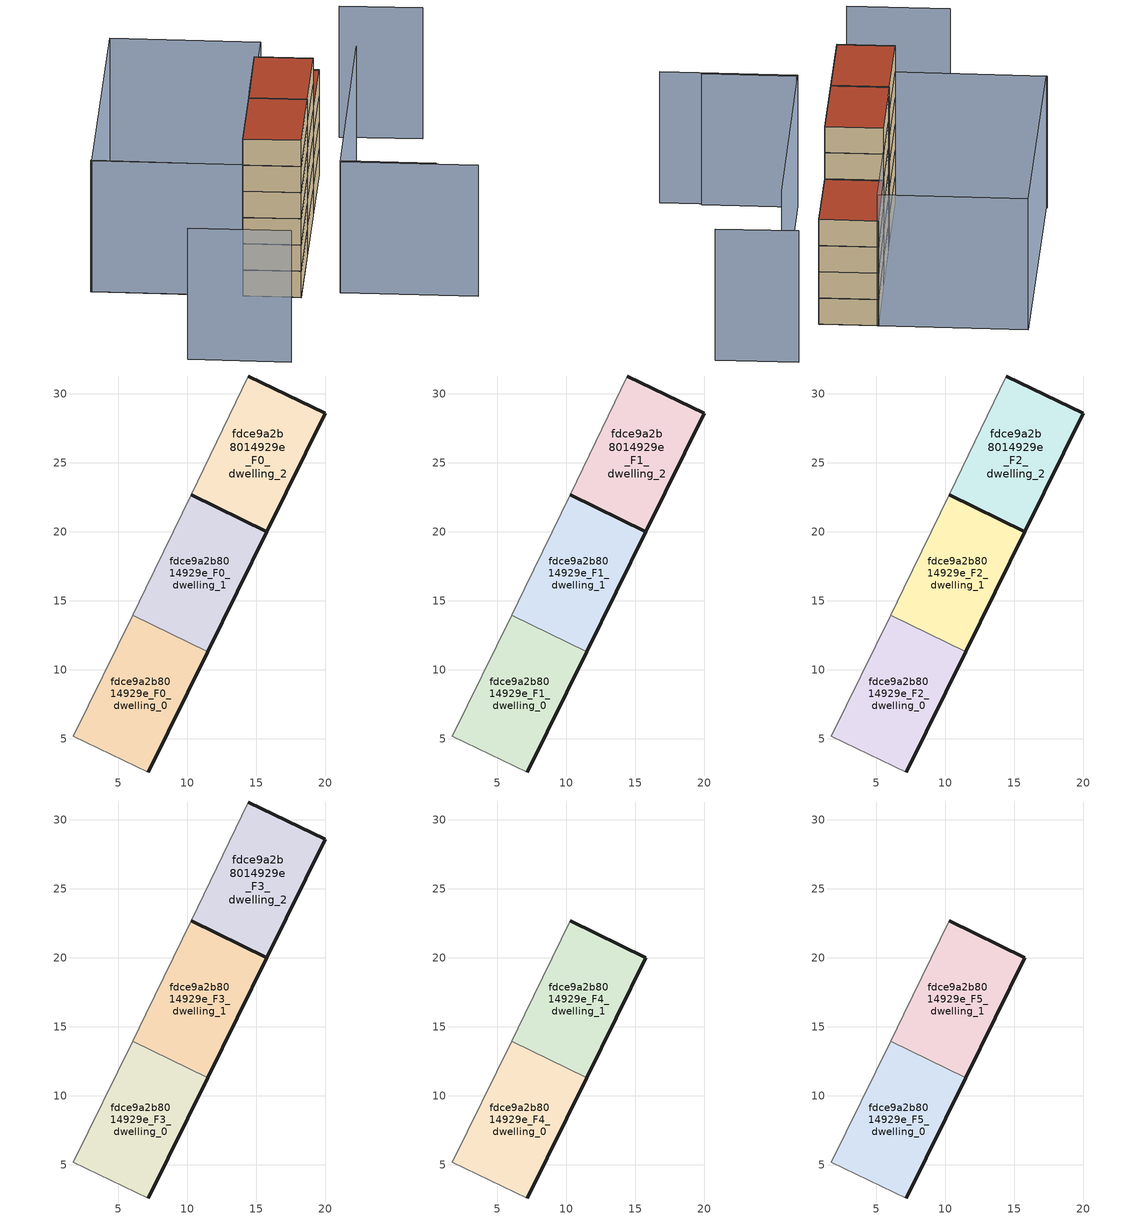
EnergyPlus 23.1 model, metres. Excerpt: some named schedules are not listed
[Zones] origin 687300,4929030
fdce9a2b8014929e_F0_dwelling_0
 floor ground (EU_floor_Construction): 7.17,2.58 11.48,11.31 6.05,13.95 1.73,5.18 z0
 wall outside (EU_wall_Construction): 11.48,11.31 7.17,2.58 z0:3
 wall adiabatic (EU_wall_Construction): 7.17,2.58 1.73,5.18 6.05,13.95 z0:3
 wall to fdce9a2b8014929e_F0_dwelling_1 (EU_wall_Construction): 6.05,13.95 11.48,11.31 z0:3
fdce9a2b8014929e_F0_dwelling_1
 floor ground (EU_floor_Construction): 11.48,11.31 15.78,20 10.28,22.68 7,15.89 6.05,13.95 z0
 wall outside (EU_wall_Construction): 10.28,22.68 15.78,20 11.48,11.31 z0:3
 wall adiabatic (EU_wall_Construction): 6.05,13.95 7,15.89 10.28,22.68 z0:3
fdce9a2b8014929e_F0_dwelling_2
 floor ground (EU_floor_Construction): 15.78,20 20.01,28.58 14.44,31.29 10.28,22.68 z0
 wall outside (EU_wall_Construction): 14.44,31.29 20.01,28.58 15.78,20 10.28,22.68 z0:3
 wall adiabatic (EU_wall_Construction): 10.28,22.68 14.44,31.29 z0:3
fdce9a2b8014929e_F1_dwelling_0
 floor to fdce9a2b8014929e_F0_dwelling_0 (EU_floor_Construction): 7.17,2.58 11.48,11.31 6.05,13.95 1.73,5.18 z3
 wall outside (EU_wall_Construction): 11.48,11.31 7.17,2.58 z3:6
 wall adiabatic (EU_wall_Construction): 7.17,2.58 1.73,5.18 6.05,13.95 z3:6
 wall to fdce9a2b8014929e_F1_dwelling_1 (EU_wall_Construction): 6.05,13.95 11.48,11.31 z3:6
fdce9a2b8014929e_F1_dwelling_1
 floor to fdce9a2b8014929e_F0_dwelling_1 (EU_floor_Construction): 11.48,11.31 15.78,20 10.28,22.68 7,15.89 6.05,13.95 z3
 wall outside (EU_wall_Construction): 10.28,22.68 15.78,20 11.48,11.31 z3:6
 wall adiabatic (EU_wall_Construction): 6.05,13.95 7,15.89 10.28,22.68 z3:6
fdce9a2b8014929e_F1_dwelling_2
 floor to fdce9a2b8014929e_F0_dwelling_2 (EU_floor_Construction): 15.78,20 20.01,28.58 14.44,31.29 10.28,22.68 z3
 wall outside (EU_wall_Construction): 14.44,31.29 20.01,28.58 15.78,20 10.28,22.68 z3:6
 wall adiabatic (EU_wall_Construction): 10.28,22.68 14.44,31.29 z3:6
fdce9a2b8014929e_F2_dwelling_0
 floor to fdce9a2b8014929e_F1_dwelling_0 (EU_floor_Construction): 7.17,2.58 11.48,11.31 6.05,13.95 1.73,5.18 z6
 wall outside (EU_wall_Construction): 11.48,11.31 7.17,2.58 z6:9
 wall adiabatic (EU_wall_Construction): 7.17,2.58 1.73,5.18 6.05,13.95 z6:9
 wall to fdce9a2b8014929e_F2_dwelling_1 (EU_wall_Construction): 6.05,13.95 11.48,11.31 z6:9
fdce9a2b8014929e_F2_dwelling_1
 floor to fdce9a2b8014929e_F1_dwelling_1 (EU_floor_Construction): 11.48,11.31 15.78,20 10.28,22.68 7,15.89 6.05,13.95 z6
 wall outside (EU_wall_Construction): 10.28,22.68 15.78,20 11.48,11.31 z6:9
 wall adiabatic (EU_wall_Construction): 6.05,13.95 7,15.89 10.28,22.68 z6:9
fdce9a2b8014929e_F2_dwelling_2
 floor to fdce9a2b8014929e_F1_dwelling_2 (EU_floor_Construction): 15.78,20 20.01,28.58 14.44,31.29 10.28,22.68 z6
 wall outside (EU_wall_Construction): 14.44,31.29 20.01,28.58 15.78,20 10.28,22.68 z6:9
 wall adiabatic (EU_wall_Construction): 10.28,22.68 14.44,31.29 z6:9
fdce9a2b8014929e_F3_dwelling_0
 floor to fdce9a2b8014929e_F2_dwelling_0 (EU_floor_Construction): 7.17,2.58 11.48,11.31 6.05,13.95 1.73,5.18 z9
 wall outside (EU_wall_Construction): 11.48,11.31 7.17,2.58 z9:12
 wall adiabatic (EU_wall_Construction): 7.17,2.58 1.73,5.18 6.05,13.95 z9:12
 wall to fdce9a2b8014929e_F3_dwelling_1 (EU_wall_Construction): 6.05,13.95 11.48,11.31 z9:12
fdce9a2b8014929e_F3_dwelling_1
 floor to fdce9a2b8014929e_F2_dwelling_1 (EU_floor_Construction): 11.48,11.31 15.78,20 10.28,22.68 7,15.89 6.05,13.95 z9
 wall outside (EU_wall_Construction): 10.28,22.68 15.78,20 11.48,11.31 z9:12
 wall adiabatic (EU_wall_Construction): 6.05,13.95 7,15.89 10.28,22.68 z9:12
fdce9a2b8014929e_F3_dwelling_2
 floor to fdce9a2b8014929e_F2_dwelling_2 (EU_floor_Construction): 15.78,20 20.01,28.58 14.44,31.29 10.28,22.68 z9
 wall outside (EU_wall_Construction): 14.44,31.29 20.01,28.58 15.78,20 10.28,22.68 z9:12
 wall adiabatic (EU_wall_Construction): 10.28,22.68 14.44,31.29 z9:12
 roof outside (EU_roof_Construction): 20.01,28.58 15.78,20 10.28,22.68 14.44,31.29 z12
fdce9a2b8014929e_F4_dwelling_0
 floor to fdce9a2b8014929e_F3_dwelling_0 (EU_floor_Construction): 7.17,2.58 11.48,11.31 6.05,13.95 1.73,5.18 z12
 wall outside (EU_wall_Construction): 11.48,11.31 7.17,2.58 z12:15
 wall adiabatic (EU_wall_Construction): 7.17,2.58 1.73,5.18 6.05,13.95 z12:15
 wall to fdce9a2b8014929e_F4_dwelling_1 (EU_wall_Construction): 6.05,13.95 11.48,11.31 z12:15
fdce9a2b8014929e_F4_dwelling_1
 floor to fdce9a2b8014929e_F3_dwelling_1 (EU_floor_Construction): 11.48,11.31 15.78,20 10.28,22.68 7,15.89 6.05,13.95 z12
 wall outside (EU_wall_Construction): 10.28,22.68 15.78,20 11.48,11.31 z12:15
 wall adiabatic (EU_wall_Construction): 6.05,13.95 7,15.89 10.28,22.68 z12:15
fdce9a2b8014929e_F5_dwelling_0
 floor to fdce9a2b8014929e_F4_dwelling_0 (EU_floor_Construction): 7.17,2.58 11.48,11.31 6.05,13.95 1.73,5.18 z15
 wall outside (EU_wall_Construction): 11.48,11.31 7.17,2.58 z15:18
 wall adiabatic (EU_wall_Construction): 7.17,2.58 1.73,5.18 6.05,13.95 z15:18
 wall to fdce9a2b8014929e_F5_dwelling_1 (EU_wall_Construction): 6.05,13.95 11.48,11.31 z15:18
 roof outside (EU_roof_Construction): 11.48,11.31 7.17,2.58 1.73,5.18 6.05,13.95 z18
fdce9a2b8014929e_F5_dwelling_1
 floor to fdce9a2b8014929e_F4_dwelling_1 (EU_floor_Construction): 11.48,11.31 15.78,20 10.28,22.68 7,15.89 6.05,13.95 z15
 wall outside (EU_wall_Construction): 10.28,22.68 15.78,20 11.48,11.31 z15:18
 wall adiabatic (EU_wall_Construction): 6.05,13.95 7,15.89 10.28,22.68 z15:18
 roof outside (EU_roof_Construction): 15.78,20 11.48,11.31 6.05,13.95 7,15.89 10.28,22.68 z18
shading: -9.16,-6.32 0.43,-11.06 / 11.55,2.24 20.35,-2.04 / -12.29,12.21 7.18,2.58 / 24.15,-4.14 11.34,2.1 / 11.34,2.1 23.29,26.64 / 33.08,32.3 25.29,36.02 / 14.55,31.24 1.77,5.24 / 1.77,5.24 -12.21,12.11 / -12.21,12.11 0.58,38.11 / 0.58,38.11 14.55,31.24 z0:15
[Building]
EU S2 Campaign: North Axis=0; Terrain=City; Solar Distribution=FullExterior
[Site:Location]
Bologna: Latitude=44.5; Longitude=11.25; Time Zone=1; Elevation=37
[SizingPeriod:WeatherFileDays]
AnnualSizingPeriod: Begin Month=1; Begin Day of Month=1; End Month=12; End Day of Month=31; Day of Week for Start Day=Monday; Use Weather File Daylight Saving Period=No; Use Weather File Rain and Snow Indicators=No
[MATERIAL]
EU_InternalMass_Material: Roughness=MediumRough; Thickness=0.1; Conductivity=1; Density=1800; Specific Heat=900; Thermal Absorptance=0.9; Solar Absorptance=0.7; Visible Absorptance=0.7
[MATERIAL:NOMASS] Roughness=MediumRough; Thermal Absorptance=0.9; Solar Absorptance=0.7; Visible Absorptance=0.7
Name | Thermal Resistance
EU_wall_NoMass | 0.905828
EU_roof_NoMass | 0.37593
EU_floor_NoMass | 0.67114
[CONSTRUCTION]
EU_wall_Construction: EU_wall_NoMass
EU_roof_Construction: EU_roof_NoMass
EU_floor_Construction: EU_floor_NoMass
EU_InternalMass_Construction: EU_InternalMass_Material
[ZONE] Type=1; Multiplier=1; Ceiling Height=autocalculate; Floor Area=autocalculate; Part of Total Floor Area=Yes
Name | Volume
fdce9a2b8014929e_F0_dwelling_0; fdce9a2b8014929e_F1_dwelling_0; fdce9a2b8014929e_F2_dwelling_0; fdce9a2b8014929e_F3_dwelling_0; fdce9a2b8014929e_F4_dwelling_0; fdce9a2b8014929e_F5_dwelling_0 | 176.612
fdce9a2b8014929e_F0_dwelling_1 | 176.618
fdce9a2b8014929e_F1_dwelling_1; fdce9a2b8014929e_F2_dwelling_1; fdce9a2b8014929e_F3_dwelling_1; fdce9a2b8014929e_F4_dwelling_1; fdce9a2b8014929e_F5_dwelling_1 | 176.616
fdce9a2b8014929e_F0_dwelling_2; fdce9a2b8014929e_F1_dwelling_2; fdce9a2b8014929e_F2_dwelling_2; fdce9a2b8014929e_F3_dwelling_2 | 176.602
[INTERNALMASS] Construction=EU_InternalMass_Construction
Name | Zone or ZoneList | Surface Area
fdce9a2b8014929e_F0_dwelling_0_EU_InternalMass | fdce9a2b8014929e_F0_dwelling_0 | 58.8708
fdce9a2b8014929e_F0_dwelling_1_EU_InternalMass | fdce9a2b8014929e_F0_dwelling_1 | 58.8721
fdce9a2b8014929e_F0_dwelling_2_EU_InternalMass | fdce9a2b8014929e_F0_dwelling_2 | 58.8673
fdce9a2b8014929e_F1_dwelling_0_EU_InternalMass | fdce9a2b8014929e_F1_dwelling_0 | 58.8708
fdce9a2b8014929e_F1_dwelling_1_EU_InternalMass | fdce9a2b8014929e_F1_dwelling_1 | 58.8721
fdce9a2b8014929e_F1_dwelling_2_EU_InternalMass | fdce9a2b8014929e_F1_dwelling_2 | 58.8673
fdce9a2b8014929e_F2_dwelling_0_EU_InternalMass | fdce9a2b8014929e_F2_dwelling_0 | 58.8708
fdce9a2b8014929e_F2_dwelling_1_EU_InternalMass | fdce9a2b8014929e_F2_dwelling_1 | 58.8721
fdce9a2b8014929e_F2_dwelling_2_EU_InternalMass | fdce9a2b8014929e_F2_dwelling_2 | 58.8673
fdce9a2b8014929e_F3_dwelling_0_EU_InternalMass | fdce9a2b8014929e_F3_dwelling_0 | 58.8708
fdce9a2b8014929e_F3_dwelling_1_EU_InternalMass | fdce9a2b8014929e_F3_dwelling_1 | 58.8721
fdce9a2b8014929e_F3_dwelling_2_EU_InternalMass | fdce9a2b8014929e_F3_dwelling_2 | 58.8673
fdce9a2b8014929e_F4_dwelling_0_EU_InternalMass | fdce9a2b8014929e_F4_dwelling_0 | 88.306
fdce9a2b8014929e_F4_dwelling_1_EU_InternalMass | fdce9a2b8014929e_F4_dwelling_1 | 88.3026
fdce9a2b8014929e_F5_dwelling_0_EU_InternalMass | fdce9a2b8014929e_F5_dwelling_0 | 88.306
fdce9a2b8014929e_F5_dwelling_1_EU_InternalMass | fdce9a2b8014929e_F5_dwelling_1 | 88.3026
[OTHEREQUIPMENT] Fuel Type=Electricity; Design Level Calculation Method=Watts/Area; Power per Zone Floor Area=1; Fraction Latent=0; Fraction Radiant=0; Fraction Lost=0; Carbon Dioxide Generation Rate=0; EndUse Subcategory=EU_Step8_InternalGains
Name | Zone or ZoneList or Space or SpaceList | Schedule
EU_Step8_InternalGain_fdce9a2b8014929e_F0_dwelling_0_f000 | fdce9a2b8014929e_F0_dwelling_0 | EU_Step8_GainSchedule_fdce9a2b8014929e_F0_dwelling_0_f000
EU_Step8_InternalGain_fdce9a2b8014929e_F0_dwelling_1_f000 | fdce9a2b8014929e_F0_dwelling_1 | EU_Step8_GainSchedule_fdce9a2b8014929e_F0_dwelling_1_f000
EU_Step8_InternalGain_fdce9a2b8014929e_F0_dwelling_2_f000 | fdce9a2b8014929e_F0_dwelling_2 | EU_Step8_GainSchedule_fdce9a2b8014929e_F0_dwelling_2_f000
EU_Step8_InternalGain_fdce9a2b8014929e_F1_dwelling_0_f000 | fdce9a2b8014929e_F1_dwelling_0 | EU_Step8_GainSchedule_fdce9a2b8014929e_F1_dwelling_0_f000
EU_Step8_InternalGain_fdce9a2b8014929e_F1_dwelling_1_f000 | fdce9a2b8014929e_F1_dwelling_1 | EU_Step8_GainSchedule_fdce9a2b8014929e_F1_dwelling_1_f000
EU_Step8_InternalGain_fdce9a2b8014929e_F1_dwelling_2_f000 | fdce9a2b8014929e_F1_dwelling_2 | EU_Step8_GainSchedule_fdce9a2b8014929e_F1_dwelling_2_f000
EU_Step8_InternalGain_fdce9a2b8014929e_F2_dwelling_0_f000 | fdce9a2b8014929e_F2_dwelling_0 | EU_Step8_GainSchedule_fdce9a2b8014929e_F2_dwelling_0_f000
EU_Step8_InternalGain_fdce9a2b8014929e_F2_dwelling_1_f000 | fdce9a2b8014929e_F2_dwelling_1 | EU_Step8_GainSchedule_fdce9a2b8014929e_F2_dwelling_1_f000
EU_Step8_InternalGain_fdce9a2b8014929e_F2_dwelling_2_f000 | fdce9a2b8014929e_F2_dwelling_2 | EU_Step8_GainSchedule_fdce9a2b8014929e_F2_dwelling_2_f000
EU_Step8_InternalGain_fdce9a2b8014929e_F3_dwelling_0_f000 | fdce9a2b8014929e_F3_dwelling_0 | EU_Step8_GainSchedule_fdce9a2b8014929e_F3_dwelling_0_f000
EU_Step8_InternalGain_fdce9a2b8014929e_F3_dwelling_1_f000 | fdce9a2b8014929e_F3_dwelling_1 | EU_Step8_GainSchedule_fdce9a2b8014929e_F3_dwelling_1_f000
EU_Step8_InternalGain_fdce9a2b8014929e_F3_dwelling_2_f000 | fdce9a2b8014929e_F3_dwelling_2 | EU_Step8_GainSchedule_fdce9a2b8014929e_F3_dwelling_2_f000
EU_Step8_InternalGain_fdce9a2b8014929e_F4_dwelling_0_f000 | fdce9a2b8014929e_F4_dwelling_0 | EU_Step8_GainSchedule_fdce9a2b8014929e_F4_dwelling_0_f000
EU_Step8_InternalGain_fdce9a2b8014929e_F4_dwelling_1_f000 | fdce9a2b8014929e_F4_dwelling_1 | EU_Step8_GainSchedule_fdce9a2b8014929e_F4_dwelling_1_f000
EU_Step8_InternalGain_fdce9a2b8014929e_F5_dwelling_0_f000 | fdce9a2b8014929e_F5_dwelling_0 | EU_Step8_GainSchedule_fdce9a2b8014929e_F5_dwelling_0_f000
EU_Step8_InternalGain_fdce9a2b8014929e_F5_dwelling_1_f000 | fdce9a2b8014929e_F5_dwelling_1 | EU_Step8_GainSchedule_fdce9a2b8014929e_F5_dwelling_1_f000
[ZONEVENTILATION:DESIGNFLOWRATE] Schedule=EU_AlwaysOn; Design Flow Rate Calculation Method=AirChanges/Hour; Air Changes per Hour=0.73129; Ventilation Type=Natural; Fan Pressure Rise=0; Fan Total Efficiency=1; Constant Term Coefficient=1; Temperature Term Coefficient=0; Velocity Term Coefficient=0; Velocity Squared Term Coefficient=0; Minimum Indoor Temperature=-100; Maximum Indoor Temperature=100; Delta Temperature=-100; Minimum Outdoor Temperature=-100; Maximum Outdoor Temperature=100; Maximum Wind Speed=40
Name | Zone or ZoneList or Space or SpaceList
EU_ConstantAir_fdce9a2b8014929e_F0_dwelling_0 | fdce9a2b8014929e_F0_dwelling_0
EU_ConstantAir_fdce9a2b8014929e_F0_dwelling_1 | fdce9a2b8014929e_F0_dwelling_1
EU_ConstantAir_fdce9a2b8014929e_F0_dwelling_2 | fdce9a2b8014929e_F0_dwelling_2
EU_ConstantAir_fdce9a2b8014929e_F1_dwelling_0 | fdce9a2b8014929e_F1_dwelling_0
EU_ConstantAir_fdce9a2b8014929e_F1_dwelling_1 | fdce9a2b8014929e_F1_dwelling_1
EU_ConstantAir_fdce9a2b8014929e_F1_dwelling_2 | fdce9a2b8014929e_F1_dwelling_2
EU_ConstantAir_fdce9a2b8014929e_F2_dwelling_0 | fdce9a2b8014929e_F2_dwelling_0
EU_ConstantAir_fdce9a2b8014929e_F2_dwelling_1 | fdce9a2b8014929e_F2_dwelling_1
EU_ConstantAir_fdce9a2b8014929e_F2_dwelling_2 | fdce9a2b8014929e_F2_dwelling_2
EU_ConstantAir_fdce9a2b8014929e_F3_dwelling_0 | fdce9a2b8014929e_F3_dwelling_0
EU_ConstantAir_fdce9a2b8014929e_F3_dwelling_1 | fdce9a2b8014929e_F3_dwelling_1
EU_ConstantAir_fdce9a2b8014929e_F3_dwelling_2 | fdce9a2b8014929e_F3_dwelling_2
EU_ConstantAir_fdce9a2b8014929e_F4_dwelling_0 | fdce9a2b8014929e_F4_dwelling_0
EU_ConstantAir_fdce9a2b8014929e_F4_dwelling_1 | fdce9a2b8014929e_F4_dwelling_1
EU_ConstantAir_fdce9a2b8014929e_F5_dwelling_0 | fdce9a2b8014929e_F5_dwelling_0
EU_ConstantAir_fdce9a2b8014929e_F5_dwelling_1 | fdce9a2b8014929e_F5_dwelling_1
[HVACTEMPLATE:THERMOSTAT] Constant Heating Setpoint=20; Constant Cooling Setpoint=50
EU_HeatOnly_fdce9a2b8014929e_F0_dwelling_0; EU_HeatOnly_fdce9a2b8014929e_F0_dwelling_1; EU_HeatOnly_fdce9a2b8014929e_F0_dwelling_2; EU_HeatOnly_fdce9a2b8014929e_F1_dwelling_0; EU_HeatOnly_fdce9a2b8014929e_F1_dwelling_1; EU_HeatOnly_fdce9a2b8014929e_F1_dwelling_2; EU_HeatOnly_fdce9a2b8014929e_F2_dwelling_0; EU_HeatOnly_fdce9a2b8014929e_F2_dwelling_1; EU_HeatOnly_fdce9a2b8014929e_F2_dwelling_2; EU_HeatOnly_fdce9a2b8014929e_F3_dwelling_0; EU_HeatOnly_fdce9a2b8014929e_F3_dwelling_1; EU_HeatOnly_fdce9a2b8014929e_F3_dwelling_2; EU_HeatOnly_fdce9a2b8014929e_F4_dwelling_0; EU_HeatOnly_fdce9a2b8014929e_F4_dwelling_1; EU_HeatOnly_fdce9a2b8014929e_F5_dwelling_0; EU_HeatOnly_fdce9a2b8014929e_F5_dwelling_1
[HVACTEMPLATE:ZONE:IDEALLOADSAIRSYSTEM] System Availability Schedule=EU_AlwaysOn; Maximum Heating Supply Air Temperature=50; Minimum Cooling Supply Air Temperature=13; Maximum Heating Supply Air Humidity Ratio=0.0156; Minimum Cooling Supply Air Humidity Ratio=0.0077; Heating Limit=NoLimit; Cooling Limit=NoLimit; Heating Availability Schedule=EU_AlwaysOn; Cooling Availability Schedule=EU_CoolingOff; Dehumidification Control Type=ConstantSensibleHeatRatio; Cooling Sensible Heat Ratio=0.7; Dehumidification Setpoint=60; Humidification Control Type=None; Humidification Setpoint=30; Outdoor Air Method=None; Outdoor Air Flow Rate per Person=0.00944; Outdoor Air Flow Rate per Zone Floor Area=0; Outdoor Air Flow Rate per Zone=0; Demand Controlled Ventilation Type=None; Outdoor Air Economizer Type=NoEconomizer; Heat Recovery Type=None; Sensible Heat Recovery Effectiveness=0.7; Latent Heat Recovery Effectiveness=0.65
Name | Template Thermostat
fdce9a2b8014929e_F0_dwelling_0 | EU_HeatOnly_fdce9a2b8014929e_F0_dwelling_0
fdce9a2b8014929e_F0_dwelling_1 | EU_HeatOnly_fdce9a2b8014929e_F0_dwelling_1
fdce9a2b8014929e_F0_dwelling_2 | EU_HeatOnly_fdce9a2b8014929e_F0_dwelling_2
fdce9a2b8014929e_F1_dwelling_0 | EU_HeatOnly_fdce9a2b8014929e_F1_dwelling_0
fdce9a2b8014929e_F1_dwelling_1 | EU_HeatOnly_fdce9a2b8014929e_F1_dwelling_1
fdce9a2b8014929e_F1_dwelling_2 | EU_HeatOnly_fdce9a2b8014929e_F1_dwelling_2
fdce9a2b8014929e_F2_dwelling_0 | EU_HeatOnly_fdce9a2b8014929e_F2_dwelling_0
fdce9a2b8014929e_F2_dwelling_1 | EU_HeatOnly_fdce9a2b8014929e_F2_dwelling_1
fdce9a2b8014929e_F2_dwelling_2 | EU_HeatOnly_fdce9a2b8014929e_F2_dwelling_2
fdce9a2b8014929e_F3_dwelling_0 | EU_HeatOnly_fdce9a2b8014929e_F3_dwelling_0
fdce9a2b8014929e_F3_dwelling_1 | EU_HeatOnly_fdce9a2b8014929e_F3_dwelling_1
fdce9a2b8014929e_F3_dwelling_2 | EU_HeatOnly_fdce9a2b8014929e_F3_dwelling_2
fdce9a2b8014929e_F4_dwelling_0 | EU_HeatOnly_fdce9a2b8014929e_F4_dwelling_0
fdce9a2b8014929e_F4_dwelling_1 | EU_HeatOnly_fdce9a2b8014929e_F4_dwelling_1
fdce9a2b8014929e_F5_dwelling_0 | EU_HeatOnly_fdce9a2b8014929e_F5_dwelling_0
fdce9a2b8014929e_F5_dwelling_1 | EU_HeatOnly_fdce9a2b8014929e_F5_dwelling_1
[SIZING:ZONE] Zone Cooling Design Supply Air Temperature Input Method=SupplyAirTemperature; Zone Cooling Design Supply Air Temperature=13; Zone Heating Design Supply Air Temperature Input Method=SupplyAirTemperature; Zone Heating Design Supply Air Temperature=50; Zone Cooling Design Supply Air Humidity Ratio=0.008; Zone Heating Design Supply Air Humidity Ratio=0.008; Cooling Design Air Flow Method=DesignDay; Cooling Design Air Flow Rate=0; Cooling Minimum Air Flow per Zone Floor Area=0.000762; Cooling Minimum Air Flow=0; Cooling Minimum Air Flow Fraction=0.2; Heating Design Air Flow Method=DesignDay; Heating Design Air Flow Rate=0; Heating Maximum Air Flow per Zone Floor Area=0.002032; Heating Maximum Air Flow=0.141576; Heating Maximum Air Flow Fraction=0.3; Account for Dedicated Outdoor Air System=No; Dedicated Outdoor Air System Control Strategy=NeutralSupplyAir; Dedicated Outdoor Air Low Setpoint Temperature for Design=autosize; Dedicated Outdoor Air High Setpoint Temperature for Design=autosize; Zone Load Sizing Method=Sensible Load Only No Latent Load; Zone Latent Cooling Design Supply Air Humidity Ratio Input Method=HumidityRatioDifference; Zone Cooling Design Supply Air Humidity Ratio Difference=0.005; Zone Latent Heating Design Supply Air Humidity Ratio Input Method=HumidityRatioDifference; Zone Humidification Design Supply Air Humidity Ratio Difference=0.005
fdce9a2b8014929e_F0_dwelling_0; fdce9a2b8014929e_F0_dwelling_1; fdce9a2b8014929e_F0_dwelling_2; fdce9a2b8014929e_F1_dwelling_0; fdce9a2b8014929e_F1_dwelling_1; fdce9a2b8014929e_F1_dwelling_2; fdce9a2b8014929e_F2_dwelling_0; fdce9a2b8014929e_F2_dwelling_1; fdce9a2b8014929e_F2_dwelling_2; fdce9a2b8014929e_F3_dwelling_0; fdce9a2b8014929e_F3_dwelling_1; fdce9a2b8014929e_F3_dwelling_2; fdce9a2b8014929e_F4_dwelling_0; fdce9a2b8014929e_F4_dwelling_1; fdce9a2b8014929e_F5_dwelling_0; fdce9a2b8014929e_F5_dwelling_1
